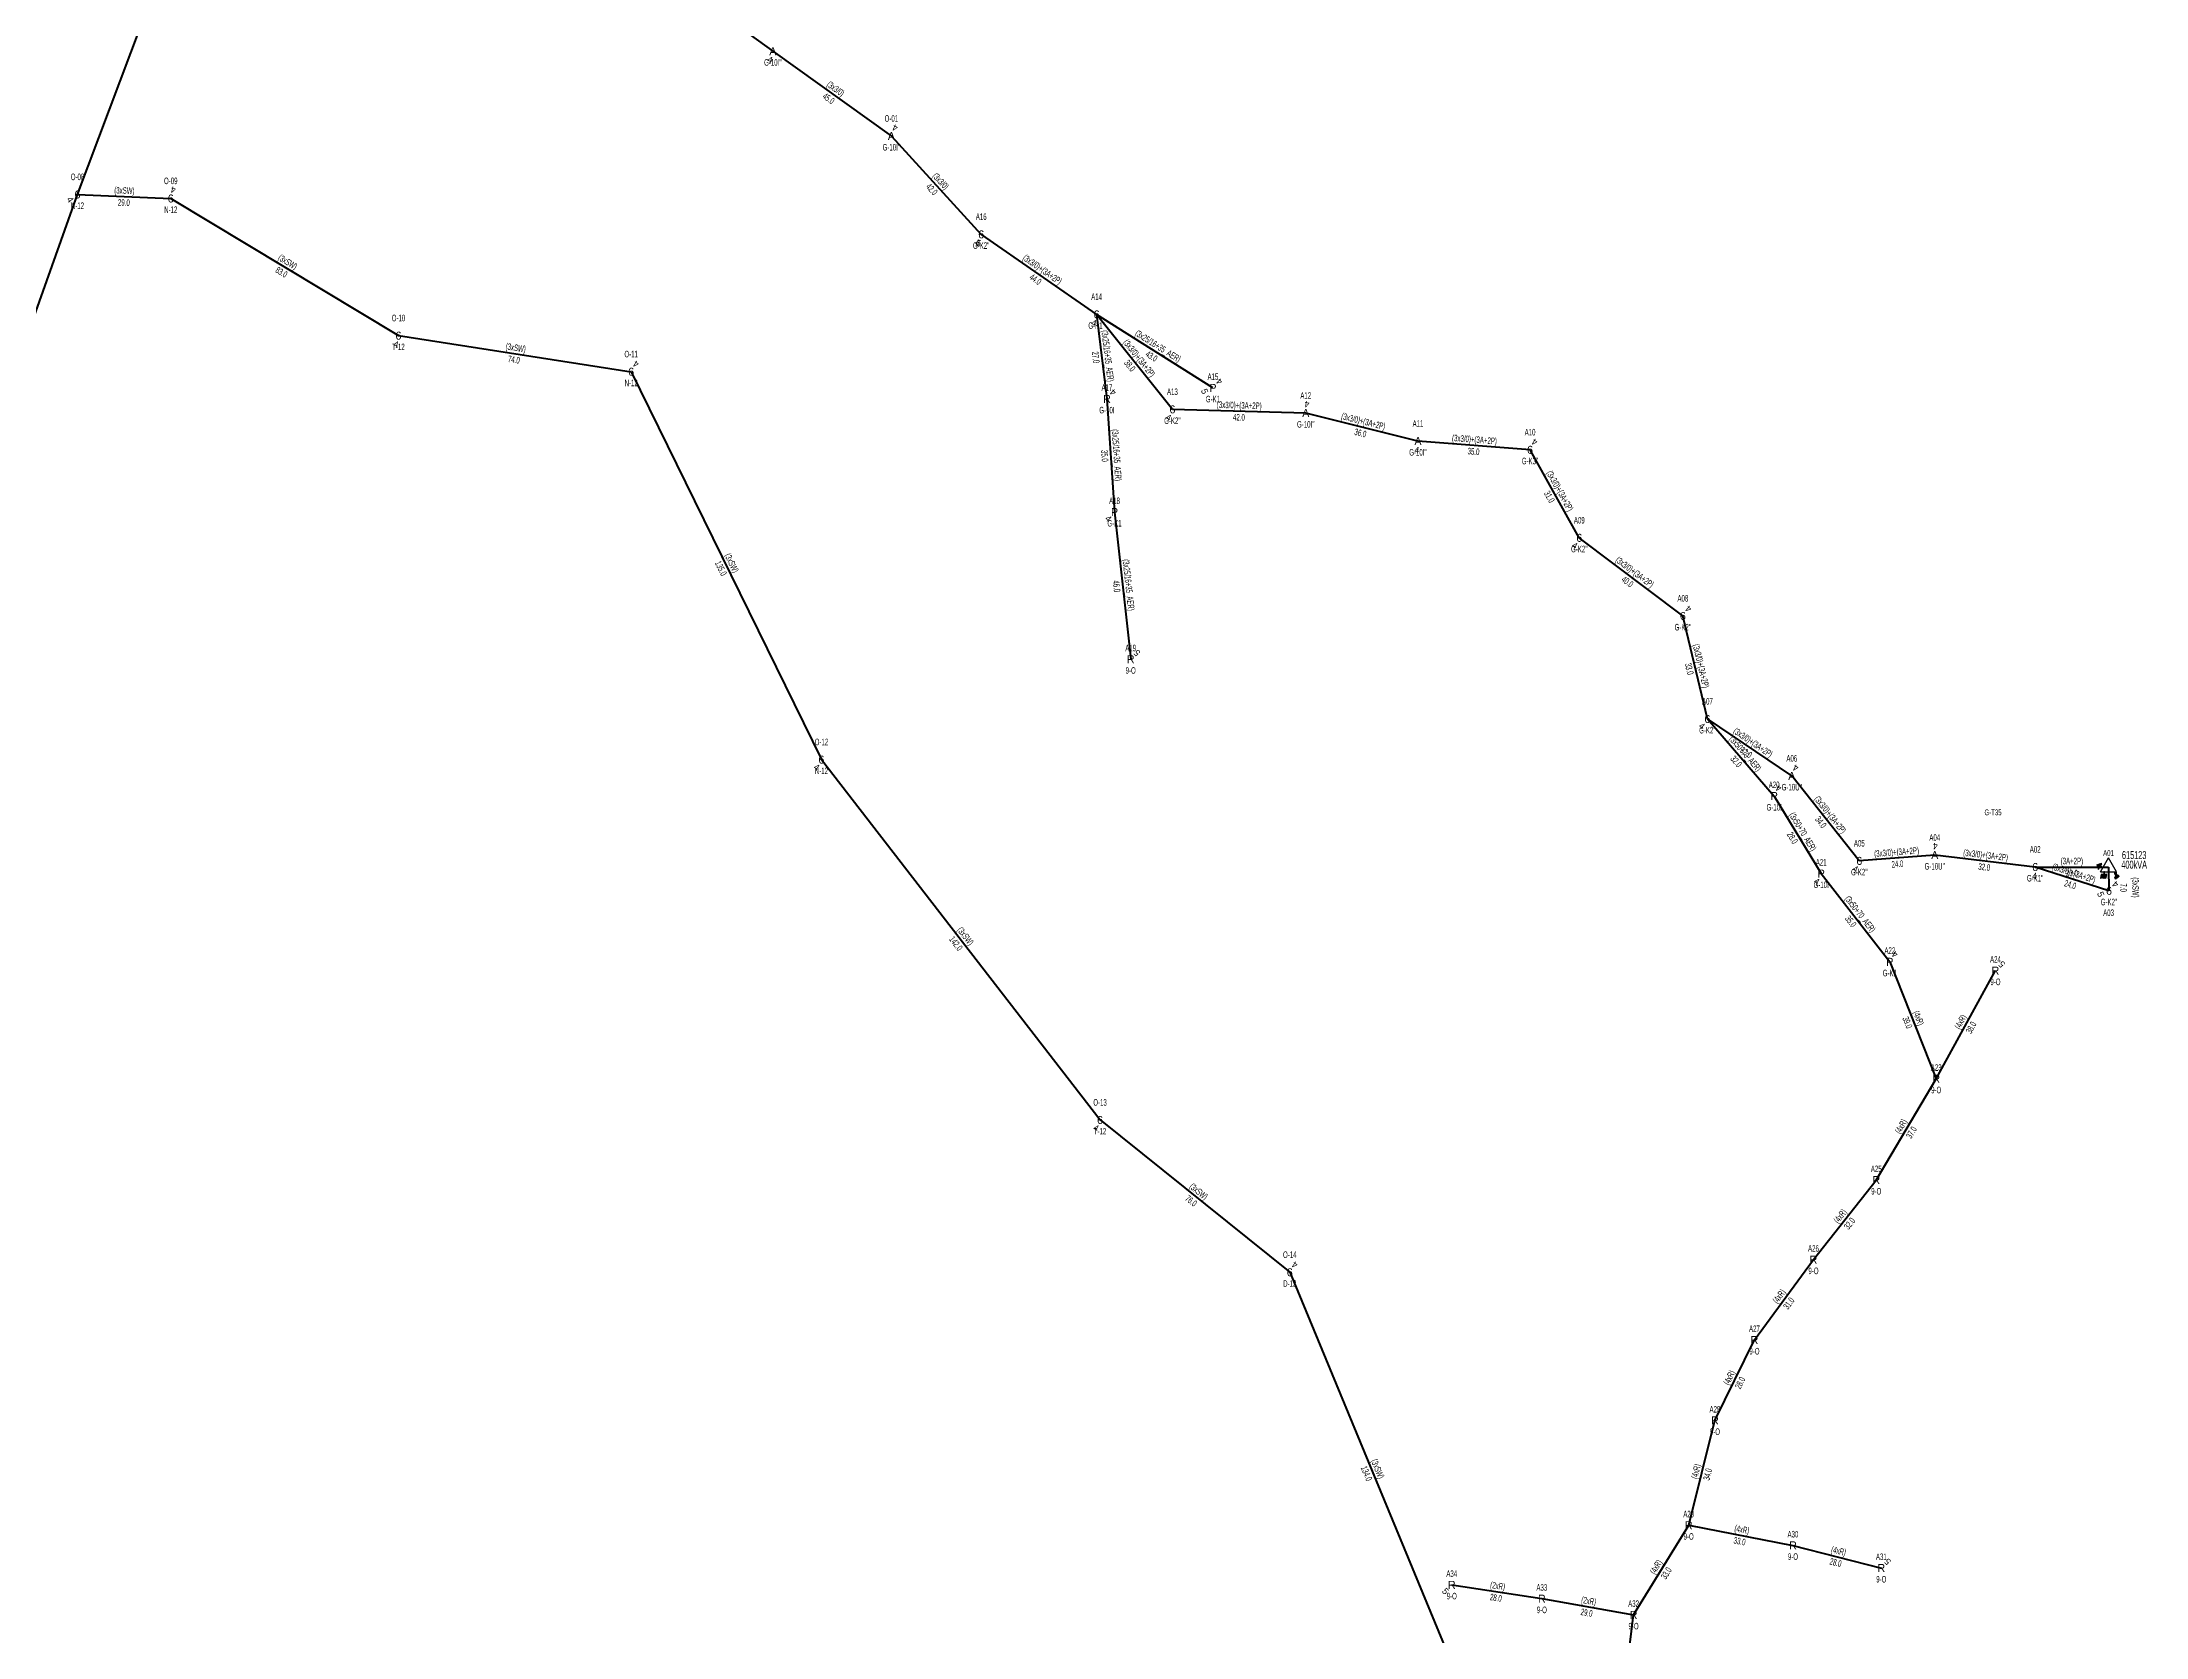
# Model space of a CAD drawing. Header units: millimetres. Extents: x 431745 to 436691, y 4033035 to 4040054.
# Drawn here: x 435636 to 436293, y 4039056 to 4039554 of the extents above; entities that cross this region are included whole.
import ezdxf
from ezdxf.enums import TextEntityAlignment as Align

# ---------------------------------------------------------------- set-up
doc = ezdxf.new("R2010")
doc.units = ezdxf.units.MM
for name, color, linetype, lineweight in [('DIREK_AG_MEVCUT', 120, 'Continuous', 25), ('DIREK_ENH_MEVCUT', 6, 'Continuous', 25), ('DIREK_OG_MEVCUT', 16, 'Continuous', 25), ('HAT_AG_HAVAI_MEVCUT', 126, 'Continuous', 50), ('HAT_ENH_HAVAI_MEVCUT', 6, 'Continuous', 70), ('HAT_OG_HAVAI_MEVCUT', 48, 'Continuous', 70), ('TRAFO_MEVCUT', 5, 'Continuous', 30), ('TRAFO_TADILAT_BYSK', 5, 'Continuous', 30), ('TRAFO_YENI', 5, 'Continuous', 30)]:
    doc.layers.add(name, color=color, linetype=linetype, lineweight=lineweight)
doc.styles.add('Direk', font='B_CAD')
doc.styles.get("Standard").update_dxf_attribs({"font": 'Arial'})

# ---------------------------------------------------------------- blocks, each defined once
blk = doc.blocks.new('MEV_DIREK')
h = blk.add_hatch(color=32)
h.paths.add_polyline_path([(-2.14, 0.97), (-2.35, 1.09), (-3.31, -0.55), (-3.09, -0.67), (-2.67, 0.06), (-1.89, -0.39), (-1.79, -0.22), (-2.56, 0.23)])
h.paths.add_polyline_path([(-3.46, -0.17), (-3.33, -0.25), (-2.61, 0.99), (-2.74, 1.06)])
h.paths.add_polyline_path([(-3.54, 0.29), (-3.41, 0.22), (-3.05, 0.82), (-3.18, 0.9)])
h.paths.add_polyline_path([(-3.58, 0.81), (-3.66, 0.68), (-3.53, 0.61), (-3.45, 0.74)])
h.paths.add_polyline_path([(-1.51, -2.34), (-2.26, -2.33), (-2.52, -3.47), (-2.42, -3.47), (-2.21, -2.53), (-1.91, -2.54), (-2.12, -3.47), (-2.02, -3.47), (-1.81, -2.54), (-1.51, -2.54), (-1.72, -3.47), (-1.62, -3.48), (-1.41, -2.54), (-1.11, -2.54), (-1.32, -3.48), (-1.22, -3.48), (-1.01, -2.54), (-0.71, -2.55), (-0.92, -3.48), (-0.82, -3.48), (-0.56, -2.35), (-1.31, -2.34), (-1.31, -1.44), (-1.51, -1.44)])
at = {"layer": 'TRAFO_MEVCUT'}
for points in [[(2.35, -1.57), (2.12, -1.92), (2.08, -1.44), (1.94, -1.44), (2.01, -2.32), (2.25, -1.96), (2.31, -2.67), (2.1, -2.67), (2.39, -2.87), (2.4, -2.86), (2.64, -2.49), (2.45, -2.63)], [(2.35, -1.57), (2.12, -1.92), (2.08, -1.44), (1.94, -1.44), (2.01, -2.32), (2.25, -1.96), (2.31, -2.67), (2.1, -2.67), (2.39, -2.87), (1.98, -3.19), (2.2, -3.79), (2.26, -3.74), (2.08, -3.26), (2.26, -3.13), (2.44, -3.6), (2.49, -3.56), (2.32, -3.08), (2.49, -2.94), (2.67, -3.42), (2.73, -3.38), (2.55, -2.9), (2.73, -2.76), (2.91, -3.24), (2.97, -3.2), (2.79, -2.72), (2.97, -2.58), (3.15, -3.06), (3.21, -3.01), (2.98, -2.42), (2.4, -2.86), (2.64, -2.49), (2.45, -2.63)], [(2.97, -2.58), (3.15, -3.06), (3.21, -3.01), (2.98, -2.42), (2.4, -2.86), (2.64, -2.49), (2.45, -2.63), (2.35, -1.57), (2.12, -1.92), (2.08, -1.44), (1.94, -1.44), (2.01, -2.32), (2.25, -1.96), (2.31, -2.67), (2.1, -2.67), (2.39, -2.87), (1.98, -3.19), (2.2, -3.79), (2.26, -3.74), (2.08, -3.26), (2.26, -3.13), (2.44, -3.6), (2.49, -3.56), (2.32, -3.08), (2.49, -2.94), (2.67, -3.42), (2.73, -3.38), (2.55, -2.9), (2.73, -2.76), (2.91, -3.24), (2.97, -3.2), (2.79, -2.72)]]:
    blk.add_hatch(color=32, dxfattribs=at).paths.add_polyline_path(points)
at = {"layer": 'TRAFO_MEVCUT', "linetype": 'Continuous'}
for p, q in [((-2.5, -1.44), (0, 2.89)), ((2.5, -1.44), (0, 2.89)), ((-2.5, -1.44), (2.5, -1.44))]:
    blk.add_line(p, q, dxfattribs=at)
at = {"layer": 'TRAFO_MEVCUT', "color": 32, "flags": 128}
blk.add_lwpolyline([(1.94, -1.44), (2.08, -1.44), (2.12, -1.92), (2.35, -1.57), (2.45, -2.63), (2.64, -2.49), (2.4, -2.86), (2.98, -2.42), (3.21, -3.01), (3.15, -3.06), (2.97, -2.58), (2.79, -2.72), (2.97, -3.2), (2.91, -3.24), (2.73, -2.76), (2.55, -2.9), (2.73, -3.38), (2.67, -3.42), (2.49, -2.94), (2.32, -3.08), (2.49, -3.56), (2.44, -3.6), (2.26, -3.13), (2.08, -3.26), (2.26, -3.74), (2.2, -3.79), (1.98, -3.19), (2.39, -2.87), (2.1, -2.67), (2.31, -2.67), (2.25, -1.96), (2.01, -2.32), (1.94, -1.44)], dxfattribs=at)
at = {"layer": 'TRAFO_TADILAT_BYSK', "color": 32, "flags": 128}
for points in [[(-3.53, 0.61), (-3.45, 0.74), (-3.58, 0.81), (-3.66, 0.68), (-3.53, 0.61)], [(-3.41, 0.22), (-3.05, 0.82), (-3.18, 0.9), (-3.54, 0.29), (-3.41, 0.22)], [(-3.33, -0.25), (-2.61, 0.99), (-2.74, 1.06), (-3.46, -0.17), (-3.33, -0.25)], [(-1.79, -0.22), (-2.56, 0.23), (-2.14, 0.97), (-2.35, 1.09), (-3.31, -0.55), (-3.09, -0.67), (-2.67, 0.06), (-1.89, -0.39), (-1.79, -0.22)], [(-1.31, -1.44), (-1.51, -1.44), (-1.51, -2.34), (-2.26, -2.33), (-2.52, -3.47), (-2.42, -3.47), (-2.21, -2.53), (-1.91, -2.54), (-2.12, -3.47), (-2.02, -3.47), (-1.81, -2.54), (-1.51, -2.54), (-1.72, -3.47), (-1.62, -3.48), (-1.41, -2.54), (-1.11, -2.54), (-1.32, -3.48), (-1.22, -3.48), (-1.01, -2.54), (-0.71, -2.55), (-0.92, -3.48), (-0.82, -3.48), (-0.56, -2.35), (-1.31, -2.34), (-1.31, -1.44)]]:
    blk.add_lwpolyline(points, dxfattribs=at)

msp = doc.modelspace()

# ---------------------------------------------------------------- linework, layer by layer
at = {"layer": 'HAT_AG_HAVAI_MEVCUT'}
for p, q in [((435965.15, 4039468.6), (435968.37, 4039442.22)), ((436001.47, 4039445.66), (435965.15, 4039468.6)), ((435968.37, 4039442.22), (435970.75, 4039406.92)), ((435970.75, 4039406.92), (435975.8, 4039360.97)), ((436155.81, 4039342.33), (436176.64, 4039318.27)), ((436176.64, 4039318.27), (436191.31, 4039294.07)), ((436258.11, 4039296.12), (436281.01, 4039296.1)), ((436191.31, 4039294.07), (436212.74, 4039266.52)), ((436212.74, 4039266.52), (436227.22, 4039230.02)), ((436227.22, 4039230.02), (436245.71, 4039263.77)), ((436208.51, 4039198.41), (436227.22, 4039230.02)), ((436188.91, 4039173.57), (436208.51, 4039198.41)), ((436170.49, 4039148.49), (436188.91, 4039173.57)), ((436158.15, 4039123.37), (436170.49, 4039148.49)), ((436149.96, 4039090.67), (436158.15, 4039123.37)), ((436132.76, 4039062.68), (436149.96, 4039090.67)), ((436149.96, 4039090.67), (436182.5, 4039084.38)), ((436182.5, 4039084.38), (436210.09, 4039077.32)), ((436076.01, 4039072.06), (436104.12, 4039067.76)), ((436104.12, 4039067.76), (436132.76, 4039062.68)), ((436130.03, 4039040.32), (436132.76, 4039062.68))]:
    msp.add_line(p, q, dxfattribs=at)
at = {"layer": 'HAT_ENH_HAVAI_MEVCUT'}
for p, q in [((435647.07, 4039506.03), (435686.82, 4039611.71)), ((435602.46, 4039380.62), (435647.07, 4039506.03)), ((435647.07, 4039506.03), (435676.18, 4039504.78)), ((435676.18, 4039504.78), (435747.25, 4039461.97)), ((435747.25, 4039461.97), (435819.89, 4039450.72)), ((435819.89, 4039450.72), (435879.27, 4039329.64)), ((435879.27, 4039329.64), (435966.23, 4039217.16)), ((435966.23, 4039217.16), (436025.45, 4039169.62)), ((436025.45, 4039169.62), (436076.86, 4039045.47))]:
    msp.add_line(p, q, dxfattribs=at)
at = {"layer": 'HAT_OG_HAVAI_MEVCUT'}
for p, q in [((435828.98, 4039576.19), (435864.11, 4039550.75)), ((435864.11, 4039550.75), (435901.1, 4039524.27)), ((435901.1, 4039524.27), (435929.14, 4039493.58)), ((435929.14, 4039493.58), (435965.15, 4039468.6)), ((435988.83, 4039438.95), (435965.15, 4039468.6)), ((436030.44, 4039437.79), (435988.83, 4039438.95)), ((436065.47, 4039429.05), (436030.44, 4039437.79)), ((436100.45, 4039426.34), (436065.47, 4039429.05)), ((436115.82, 4039398.86), (436100.45, 4039426.34)), ((436148.14, 4039374.48), (436115.82, 4039398.86)), ((436155.81, 4039342.33), (436148.14, 4039374.48)), ((436182.14, 4039324.54), (436155.81, 4039342.33)), ((436203.22, 4039298.03), (436182.14, 4039324.54)), ((436226.76, 4039299.83), (436203.22, 4039298.03)), ((436258.11, 4039296.12), (436226.76, 4039299.83)), ((436281.15, 4039288.7), (436258.11, 4039296.12)), ((436281.01, 4039296.1), (436281.15, 4039288.7))]:
    msp.add_line(p, q, dxfattribs=at)

# ---------------------------------------------------------------- block references
at = {"layer": 'TRAFO_MEVCUT'}
msp.add_blockref('MEV_DIREK', (436281.01, 4039296.1), dxfattribs=at)

# ---------------------------------------------------------------- texts
at = {"layer": 'DIREK_AG_MEVCUT', "linetype": 'ByBlock', "width": 0.53}
for s, p in [('A17', (435968.37, 4039445.72)), ('A15', (436001.47, 4039449.16)), ('G-10I', (435968.37, 4039438.72)), ('G-K1', (436001.47, 4039442.16)), ('A18', (435970.75, 4039410.42)), ('G-K1', (435970.75, 4039403.42)), ('A19', (435975.8, 4039364.47)), ('9-O', (435975.8, 4039357.47)), ('A20', (436176.64, 4039321.77)), ('G-10I', (436176.64, 4039314.77)), ('A21', (436191.31, 4039297.57)), ('G-10I', (436191.31, 4039290.57)), ('A22', (436212.74, 4039270.02)), ('G-K1', (436212.74, 4039263.02)), ('A24', (436245.71, 4039267.27)), ('9-O', (436245.71, 4039260.27)), ('A23', (436227.22, 4039233.52)), ('9-O', (436227.22, 4039226.52)), ('A25', (436208.51, 4039201.91)), ('9-O', (436208.51, 4039194.91)), ('A26', (436188.91, 4039177.07)), ('9-O', (436188.91, 4039170.07)), ('A27', (436170.49, 4039151.99)), ('9-O', (436170.49, 4039144.99)), ('A28', (436158.15, 4039126.87)), ('9-O', (436158.15, 4039119.87)), ('A29', (436149.96, 4039094.17)), ('9-O', (436149.96, 4039087.17)), ('A30', (436182.5, 4039087.88)), ('9-O', (436182.5, 4039080.88)), ('A31', (436210.09, 4039080.82)), ('A34', (436076.01, 4039075.56)), ('A33', (436104.12, 4039071.26)), ('9-O', (436210.09, 4039073.82)), ('9-O', (436076.01, 4039068.56)), ('9-O', (436104.12, 4039064.26)), ('A32', (436132.76, 4039066.18)), ('9-O', (436132.76, 4039059.18))]:
    msp.add_text(s, height=2.05, dxfattribs=at).set_placement(p, align=Align.MIDDLE_CENTER)
at = {"layer": 'DIREK_AG_MEVCUT', "linetype": 'ByBlock', "style": 'Direk'}
for s, p in [('P', (436001.47, 4039445.66)), ('R', (435968.37, 4039442.22)), ('P', (435970.75, 4039406.92)), ('R', (435975.8, 4039360.97)), ('R', (436176.64, 4039318.27)), ('R', (436191.31, 4039294.07)), ('P', (436212.74, 4039266.52)), ('R', (436245.71, 4039263.77)), ('R', (436227.22, 4039230.02)), ('R', (436208.51, 4039198.41)), ('R', (436188.91, 4039173.57)), ('R', (436170.49, 4039148.49)), ('R', (436158.15, 4039123.37)), ('R', (436149.96, 4039090.67)), ('R', (436182.5, 4039084.38)), ('R', (436210.09, 4039077.32)), ('R', (436076.01, 4039072.06)), ('R', (436104.12, 4039067.76)), ('R', (436132.76, 4039062.68))]:
    msp.add_text(s, height=2.5, dxfattribs=at).set_placement(p, align=Align.MIDDLE_CENTER)
at = {"layer": 'DIREK_AG_MEVCUT', "color": 32, "style": 'Direk'}
for s, rotation, p in [('4', 495.000001, (436003.449899, 4039447.639899)), ('4', 496.928583, (435970.282146, 4039444.265409)), ('5', 292.500002, (435998.883137, 4039444.588486)), ('4', 316.928583, (435968.837854, 4039404.874591)), ('5', 495.000001, (435977.779899, 4039362.949899)), ('4', 510.612088, (436178.014016, 4039320.709689)), ('4', 330.612088, (436189.935984, 4039291.630311)), ('4', 505.81942, (436214.313048, 4039268.836359)), ('5', 495.000001, (436247.689899, 4039265.749899)), ('5', 495.000001, (436212.069899, 4039079.299899)), ('5', 315.000001, (436074.030101, 4039070.080101))]:
    msp.add_text(s, height=2, rotation=rotation, dxfattribs=at).set_placement(p, align=Align.MIDDLE_CENTER)
at = {"layer": 'DIREK_ENH_MEVCUT', "linetype": 'ByBlock', "width": 0.53}
for s, p in [('O-08', (435647.07, 4039511.53)), ('O-09', (435676.18, 4039510.28)), ('N-12', (435647.07, 4039502.53)), ('N-12', (435676.18, 4039501.28)), ('O-10', (435747.25, 4039467.47)), ('T-12', (435747.25, 4039458.47)), ('O-11', (435819.89, 4039456.22)), ('N-12', (435819.89, 4039447.22)), ('O-12', (435879.27, 4039335.14)), ('N-12', (435879.27, 4039326.14)), ('O-13', (435966.23, 4039222.66)), ('T-12', (435966.23, 4039213.66)), ('O-14', (436025.45, 4039175.12)), ('D-12', (436025.45, 4039166.12))]:
    msp.add_text(s, height=2.05, dxfattribs=at).set_placement(p, align=Align.MIDDLE_CENTER)
at = {"layer": 'DIREK_ENH_MEVCUT', "color": 32, "style": 'Direk'}
for rotation, p in [(305.209428, (435644.78226, 4039504.415613)), (524.468381, (435676.929756, 4039507.477752)), (344.468381, (435746.500244, 4039459.272248)), (508.062119, (435821.371199, 4039453.096142)), (328.062119, (435877.788801, 4039327.263858)), (333.854079, (435964.996155, 4039214.646511)), (506.247123, (436027.005714, 4039171.948037))]:
    msp.add_text('4', height=2, rotation=rotation, dxfattribs=at).set_placement(p, align=Align.MIDDLE_CENTER)
at = {"layer": 'DIREK_ENH_MEVCUT', "linetype": 'ByBlock', "style": 'Direk'}
for p in [(435647.07, 4039506.03), (435676.18, 4039504.78), (435747.25, 4039461.97), (435819.89, 4039450.72), (435879.27, 4039329.64), (435966.23, 4039217.16), (436025.45, 4039169.62)]:
    msp.add_text('6', height=2.5, dxfattribs=at).set_placement(p, align=Align.MIDDLE_CENTER)
at = {"layer": 'DIREK_OG_MEVCUT', "linetype": 'ByBlock', "style": 'Direk'}
for s, p in [('A', (435864.11, 4039550.75)), ('A', (435901.1, 4039524.27)), ('6', (435929.14, 4039493.58)), ('6', (435965.15, 4039468.6)), ('6', (435988.83, 4039438.95)), ('A', (436030.44, 4039437.79)), ('A', (436065.47, 4039429.05)), ('6', (436100.45, 4039426.34)), ('6', (436115.82, 4039398.86)), ('6', (436148.14, 4039374.48)), ('6', (436155.81, 4039342.33)), ('A', (436182.14, 4039324.54)), ('6', (436203.22, 4039298.03)), ('A', (436226.76, 4039299.83)), ('6', (436258.11, 4039296.12)), ('6', (436281.15, 4039288.7))]:
    msp.add_text(s, height=2.5, dxfattribs=at).set_placement(p, align=Align.MIDDLE_CENTER)
at = {"layer": 'DIREK_OG_MEVCUT', "linetype": 'ByBlock', "width": 0.53}
for s, p in [("G-10I''", (435864.11, 4039547.25)), ('O-01', (435901.1, 4039529.77)), ("G-10I''", (435901.1, 4039520.77)), ('A16', (435929.14, 4039499.08)), ("G-K2''", (435929.14, 4039490.08)), ('A14', (435965.15, 4039474.1)), ("G-K1''", (435965.15, 4039465.1)), ('A13', (435988.83, 4039444.45)), ('A12', (436030.44, 4039443.29)), ("G-K2''", (435988.83, 4039435.45)), ("G-10I''", (436030.44, 4039434.29)), ('A11', (436065.47, 4039434.55)), ('A10', (436100.45, 4039431.84)), ("G-10I''", (436065.47, 4039425.55)), ("G-K3''", (436100.45, 4039422.84)), ('A09', (436115.82, 4039404.36)), ("G-K2''", (436115.82, 4039395.36)), ('A08', (436148.14, 4039379.98)), ("G-K2''", (436148.14, 4039370.98)), ('A07', (436155.81, 4039347.83)), ("G-K2''", (436155.81, 4039338.83)), ('A06', (436182.14, 4039330.04)), ("G-10U''", (436182.14, 4039321.04)), ('A05', (436203.22, 4039303.53)), ('A04', (436226.76, 4039305.33)), ('A02', (436258.11, 4039301.62)), ("G-K2''", (436203.22, 4039294.53)), ("G-10U''", (436226.76, 4039296.33)), ("G-K1''", (436258.11, 4039292.62)), ("G-K2''", (436281.15, 4039285.2)), ('A03', (436281.021248, 4039281.839765))]:
    msp.add_text(s, height=2.05, dxfattribs=at).set_placement(p, align=Align.MIDDLE_CENTER)
at = {"layer": 'DIREK_OG_MEVCUT', "color": 32, "style": 'Direk'}
for s, rotation, p in [('4', 342.044586, (435863.246825, 4039548.086369)), ('4', 516.208235, (435902.229559, 4039526.832049)), ('4', 336.208235, (435928.010441, 4039491.017951)), ('5', 342.625552, (435928.303877, 4039490.907754)), ('4', 342.625552, (435964.313877, 4039465.927754)), ('4', 532.995351, (436030.78146, 4039440.569102)), ('4', 334.306324, (435987.616033, 4039436.42685)), ('4', 352.995351, (436065.12854, 4039426.270898)), ('4', 509.60949, (436101.866495, 4039428.755273)), ('4', 329.60949, (436114.403505, 4039396.444727)), ('4', 501.709099, (436149.875032, 4039376.677649)), ('4', 321.709099, (436154.074968, 4039340.132351)), ('4', 514.245364, (436183.356651, 4039327.061857)), ('4', 536.625467, (436226.924815, 4039302.625145)), ('4', 334.245364, (436202.003349, 4039295.508143)), ('4', 356.625467, (436257.945185, 4039293.324855)), ('5', 292.770963, (436278.568234, 4039287.616265)), ('4', 495.541924, (436283.111084, 4039290.698537))]:
    msp.add_text(s, height=2, rotation=rotation, dxfattribs=at).set_placement(p, align=Align.MIDDLE_CENTER)
at = {"layer": 'HAT_AG_HAVAI_MEVCUT', "lineweight": 30, "width": 0.53}
for s, rotation, p in [('(3x25/16+35_AER)', 276.959221, (435967.603738, 4039455.512988, 217984.185)), ('(3x25/16+35_AER)', 327.723169, (435983.763909, 4039457.848656, 217982.575)), ('(3x25/16+35_AER)', 273.857164, (435970.408075, 4039424.627179, 217985.375)), ('(3x25/16+35_AER)', 276.271754, (435974.119913, 4039384.037858, 217987.9)), ('(3x50+70_AER)', 310.884451, (436166.867626, 4039330.856355, 218088.32)), ('(3x50+70_AER)', 301.224174, (436184.701874, 4039306.61063, 218095.655)), ('(3A+2P)', 359.94996, (436269.560742, 4039296.96)), ('(3x50+70_AER)', 307.877863, (436202.695923, 4039280.816883, 218106.37)), ('(4xR)', 291.638838, (436220.770098, 4039248.583442, 218113.61)), ('(4xR)', 61.283787, (436235.719541, 4039247.303401, 218122.855)), ('(4xR)', 59.378655, (436217.133531, 4039214.647958, 218113.61)), ('(4xR)', 51.724797, (436198.042712, 4039186.516523, 218104.255)), ('(4xR)', 53.704588, (436179.014921, 4039161.533156, 218094.455)), ('(4xR)', 63.837789, (436163.557083, 4039136.304777, 218085.245)), ('(4xR)', 75.939023, (436153.230468, 4039107.226511, 218079.075)), ('(4xR)', 349.059625, (436166.391319, 4039088.359551, 218091.25)), ('(4xR)', 58.42906, (436140.635806, 4039077.120021, 218074.98)), ('(4xR)', 345.646588, (436196.505717, 4039081.673467, 218105.045)), ('(2xR)', 351.302857, (436090.19353, 4039070.750226, 218052.06)), ('(2xR)', 349.941813, (436118.588451, 4039066.056936, 218066.38))]:
    msp.add_text(s, height=2.05, rotation=rotation, dxfattribs=at).set_placement(p, align=Align.CENTER)
for s, rotation, p in [('27.0', 276.959221, (435965.916262, 4039455.307012, 217984.185)), ('43.0', 327.723169, (435982.856091, 4039456.411344, 217982.575)), ('35.0', 273.857164, (435968.711925, 4039424.512821, 217985.375)), ('46.0', 276.271754, (435972.430087, 4039383.852142, 217987.9)), ('32.0', 310.884451, (436165.582374, 4039329.743645, 218088.32)), ('28.0', 301.224174, (436183.248126, 4039305.72937, 218095.655)), ('23.0', 359.94996, (436269.559258, 4039295.26)), ('35.0', 307.877863, (436201.354077, 4039279.773117, 218106.37)), ('39.0', 291.638838, (436219.189902, 4039247.956558, 218113.61)), ('38.0', 61.283787, (436237.210459, 4039246.486599, 218122.855)), ('37.0', 59.378655, (436218.596469, 4039213.782042, 218113.61)), ('32.0', 51.724797, (436199.377288, 4039185.463477, 218104.255)), ('31.0', 53.704588, (436180.385079, 4039160.526844, 218094.455)), ('28.0', 63.837789, (436165.082917, 4039135.555223, 218085.245)), ('34.0', 75.939023, (436154.879532, 4039106.813489, 218079.075)), ('33.0', 349.059625, (436166.068681, 4039086.690449, 218091.25)), ('28.0', 345.646588, (436196.084283, 4039080.026533, 218105.045)), ('33.0', 58.42906, (436142.084194, 4039076.229979, 218074.98)), ('28.0', 351.302857, (436089.93647, 4039069.069774, 218052.06)), ('29.0', 349.941813, (436118.291549, 4039064.383064, 218066.38))]:
    msp.add_text(s, height=2.05, rotation=rotation, dxfattribs=at).set_placement(p, align=Align.TOP_CENTER)
at = {"layer": 'HAT_ENH_HAVAI_MEVCUT', "lineweight": 30, "width": 0.53}
for rotation, p in [(357.541197, (435661.661466, 4039506.254217, 217838.09)), (328.936759, (435712.153586, 4039484.103109, 217873.625)), (351.196354, (435783.700091, 4039457.184986, 217909.945)), (296.124235, (435850.343165, 4039390.554271, 217939.635)), (307.708155, (435923.422466, 4039273.919894, 217983.115)), (321.243572, (435996.372109, 4039194.052842, 218012.725)), (292.494243, (436051.94033, 4039107.870202, 218038.43))]:
    msp.add_text('(3xSW)', height=2.05, rotation=rotation, dxfattribs=at).set_placement(p, align=Align.CENTER)
for s, rotation, p in [('29.0', 357.541197, (435661.588534, 4039504.555783, 217838.09)), ('83.0', 328.936759, (435711.276414, 4039482.646891, 217873.625)), ('74.0', 351.196354, (435783.439909, 4039455.505014, 217909.945)), ('135.0', 296.124235, (435848.816835, 4039389.805729, 217939.635)), ('142.0', 307.708155, (435922.077534, 4039272.880106, 217983.115)), ('76.0', 321.243572, (435995.307891, 4039192.727158, 218012.725)), ('134.0', 292.494243, (436050.36967, 4039107.219798, 218038.43))]:
    msp.add_text(s, height=2.05, rotation=rotation, dxfattribs=at).set_placement(p, align=Align.TOP_CENTER)
at = {"layer": 'HAT_OG_HAVAI_MEVCUT', "lineweight": 30, "width": 0.53}
for s, rotation, p in [('(3x3/0)', 324.402293, (435883.099777, 4039538.201155)), ('(3x3/0)', 312.416467, (435915.747522, 4039509.498337)), ('(3x3/0)+(3A+2P)', 325.251102, (435947.629484, 4039481.788409)), ('(3x3/0)+(3A+2P)', 308.612645, (435977.654175, 4039454.305444)), ('(3x3/0)+(3A+2P)', 358.403127, (436009.658687, 4039439.21967)), ('(3x3/0)+(3A+2P)', 345.990699, (436048.160767, 4039434.244718)), ('(3x3/0)+(3A+2P)', 355.569982, (436083.025655, 4039428.542461)), ('(3x3/0)+(3A+2P)', 299.218978, (436108.876846, 4039413.014926)), ('(3x3/0)+(3A+2P)', 322.971593, (436132.491879, 4039387.348586)), ('(3x3/0)+(3A+2P)', 283.418195, (436152.801797, 4039358.602248)), ('(3x3/0)+(3A+2P)', 325.95487, (436169.450869, 4039334.139307)), ('(3x3/0)+(3A+2P)', 308.490725, (436193.345303, 4039311.81403)), ('(3x3/0)+(3A+2P)', 364.372647, (436214.925193, 4039299.777526)), ('(3x3/0)+(3A+2P)', 353.250932, (436242.534893, 4039298.81911)), ('(3x3/0)+(3A+2P)', 342.148918, (436269.890562, 4039293.219078)), ('(3xSW)', 271.083845, (436288.431847, 4039289.712277))]:
    msp.add_text(s, height=2.05, rotation=rotation, dxfattribs=at).set_placement(p, align=Align.CENTER)
for s, rotation, p in [('45.0', 324.402293, (435882.110223, 4039536.818845)), ('42.0', 312.416467, (435914.492478, 4039508.351663)), ('44.0', 325.251102, (435946.660516, 4039480.391591)), ('38.0', 308.612645, (435976.325825, 4039453.244556)), ('42.0', 358.403127, (436009.611313, 4039437.52033)), ('36.0', 345.990699, (436047.749233, 4039432.595282)), ('35.0', 355.569982, (436082.894345, 4039426.847539)), ('31.0', 299.218978, (436107.393154, 4039412.185074)), ('40.0', 322.971593, (436131.468121, 4039385.991414)), ('33.0', 283.418195, (436151.148203, 4039358.207752)), ('32.0', 325.95487, (436168.499131, 4039332.730693)), ('34.0', 308.490725, (436192.014697, 4039310.75597)), ('24.0', 364.372647, (436215.054807, 4039298.082474)), ('32.0', 353.250932, (436242.335107, 4039297.13089)), ('24.0', 342.148918, (436269.369438, 4039291.600922)), ('7.0', 271.083845, (436286.732151, 4039289.68012))]:
    msp.add_text(s, height=2.05, rotation=rotation, dxfattribs=at).set_placement(p, align=Align.TOP_CENTER)
at = {"layer": 'TRAFO_MEVCUT', "width": 0.6}
for s, height, p in [('A01', 1.8, (436281.01, 4039299.6)), ('400kVA', 2.5, (436289.01, 4039295.6)), ('615123', 2.5, (436289.01, 4039298.6))]:
    msp.add_text(s, height=height, dxfattribs=at).set_placement(p, align=Align.CENTER)
at = {"layer": 'TRAFO_YENI', "width": 0.6}
msp.add_text('G-T35', height=1.8, dxfattribs=at).set_placement((436244.957521, 4039314.068746), align=Align.TOP_CENTER)

doc.saveas('drawing.dxf')
